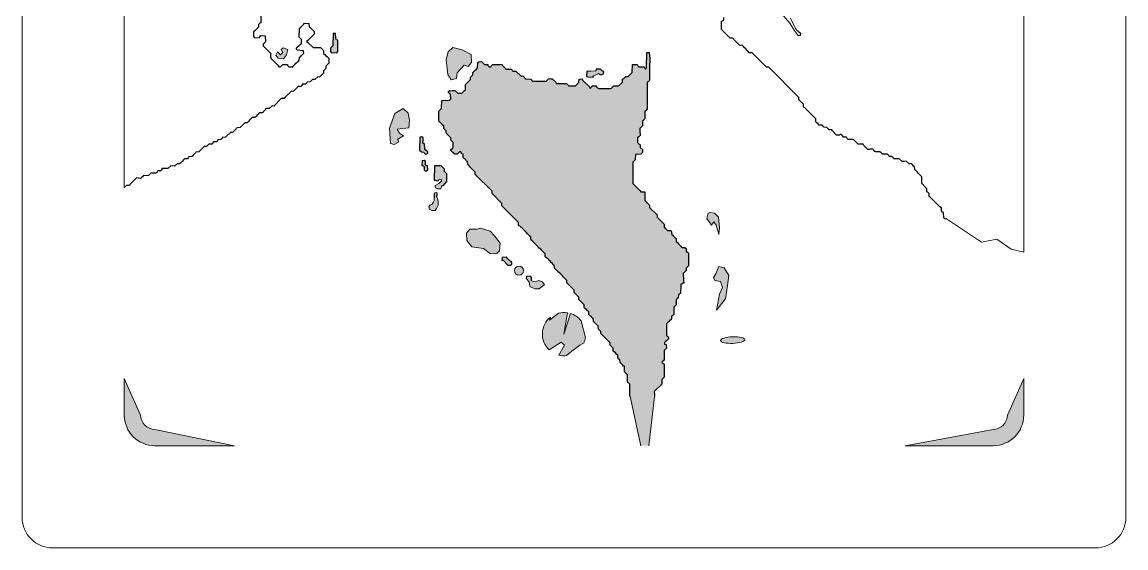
# Model space of a CAD drawing. Header units: inches. Extents: x 89 to 695, y 92 to 413.
# Drawn here: x 424.9 to 694.9, y 98.2 to 226.8 of the extents above; entities that cross this region are included whole.
import ezdxf

# ---------------------------------------------------------------- set-up
doc = ezdxf.new("R2010")
doc.units = ezdxf.units.IN
doc.header["$MEASUREMENT"] = 0
doc.layers.get('0').update_dxf_attribs({"linetype": 'CONTINUOUS'})

msp = doc.modelspace()

# ---------------------------------------------------------------- hatches: boundary and pattern name
at = {"lineweight": 0}
h = msp.add_hatch(color=256, dxfattribs=at)
h.set_gradient(color1=(255, 255, 255), one_color=1, tint=1, name='CYLINDER')
h.paths.add_polyline_path([(502.09, 222.32), (501.8, 222.46), (501.66, 222.74), (501.52, 224.02), (500.95, 224.02), (500.88, 220.97), (500.32, 220.4), (500.32, 219.55), (500.52, 219.32), (501.87, 219.27), (502.16, 219.55)])
h.paths.add_polyline_path([(488.86, 217.75), (489.53, 218.75), (489.86, 220.11), (488.77, 220.52), (488.27, 220.09), (488.69, 219.37), (488.12, 218.76), (487.36, 219.54), (486.93, 218.68), (487.5, 217.92)])
h.paths.add_polyline_path([(514.77, 200.81), (515.03, 197.09), (515.87, 196.83), (516.93, 197.37), (516.78, 198.14), (518.2, 198.99), (517.19, 199.63), (516.67, 200.58), (519.52, 200.95), (519.67, 202.82), (519.29, 204.46), (518.11, 205.61), (516.04, 204.43)])
h.paths.add_polyline_path([(522.13, 195.47), (522.56, 195.05), (523.19, 194.98), (523.26, 194.76), (523.47, 194.53), (523.83, 194.48), (524.11, 194.76), (524.11, 195.05), (523.76, 195.33), (523.41, 195.61), (523.34, 196.96), (523.05, 197.1), (522.95, 197.35), (522.98, 197.74), (522.98, 198.45), (522.7, 198.73), (522.2, 198.66)])
edge = h.paths.add_edge_path()
edge.add_spline(control_points=[(525.67, 188.11), (526, 188.06), (526.33, 188.01), (526.66, 187.96)], knot_values=[0, 0, 0, 0, 1, 1, 1, 1], degree=3, periodic=0)
edge.add_line((526.66, 187.96), (526.9, 188.27))
edge.add_line((526.9, 188.27), (527.41, 188.34))
edge.add_line((527.41, 188.34), (527.48, 187.83))
edge.add_line((527.48, 187.83), (526.85, 187.3))
edge.add_line((526.85, 187.3), (525.89, 186.82))
edge.add_line((525.89, 186.82), (526.01, 186.26))
edge.add_line((526.01, 186.26), (526.57, 185.98))
edge.add_line((526.57, 185.98), (527.34, 186.02))
edge.add_line((527.34, 186.02), (527.59, 186.83))
edge.add_line((527.59, 186.83), (527.94, 186.83))
edge.add_line((527.94, 186.83), (528.36, 187.33))
edge.add_line((528.36, 187.33), (528.79, 187.82))
edge.add_line((528.79, 187.82), (528.79, 189.66))
edge.add_line((528.79, 189.66), (528.22, 190.23))
edge.add_line((528.22, 190.23), (528.22, 190.8))
edge.add_line((528.22, 190.8), (527.37, 191.65))
edge.add_line((527.37, 191.65), (525.74, 191.58))
edge.add_line((525.74, 191.58), (525.67, 188.11))
h.paths.add_polyline_path([(523.47, 190.42), (523.83, 190.37), (524.11, 190.66), (524.04, 191.58), (523.83, 191.65), (523.55, 191.93), (523.55, 192.64), (523.26, 192.92), (522.77, 192.85), (522.69, 191.66), (522.98, 191.65), (523.26, 191.36), (523.26, 190.66)])
h.paths.add_polyline_path([(526.66, 181.99), (526.64, 182.92), (526.48, 183.59), (526.31, 183.93), (526.4, 184.69), (526.4, 184.93), (526.29, 185.06), (526.06, 185.05), (525.87, 185.05), (525.72, 184.89), (525.68, 184.71), (525.71, 183.89), (525.69, 183.15), (525.46, 182.66), (525.09, 182.18), (524.6, 181.97), (524.39, 181.62), (524.58, 181.04), (525.14, 180.72), (525.9, 180.69), (526.29, 181.18)])
at = {"linetype": 'Continuous', "lineweight": 0}
h = msp.add_hatch(color=0, dxfattribs=at)
h.set_gradient(color1=(255, 255, 255), one_color=1, tint=1)
edge = h.paths.add_edge_path()
edge.add_line((580.21, 179.04), (580.21, 179.61))
edge.add_line((580.21, 179.61), (578.37, 181.45))
edge.add_line((578.37, 181.45), (578.37, 182.01))
edge.add_line((578.37, 182.01), (577.24, 183.15))
edge.add_line((577.24, 183.15), (577.24, 185.27))
edge.add_line((577.24, 185.27), (576.24, 185.27))
edge.add_line((576.24, 185.27), (576, 185.56))
edge.add_line((576, 185.56), (575.77, 185.84))
edge.add_line((575.77, 185.84), (575.43, 186.13))
edge.add_line((575.43, 186.13), (575.18, 186.42))
edge.add_line((575.18, 186.42), (574.83, 186.72))
edge.add_line((574.83, 186.72), (574.54, 187.04))
edge.add_line((574.54, 187.04), (574.26, 187.26))
edge.add_line((574.26, 187.26), (574.26, 192.5))
edge.add_line((574.26, 192.5), (574.83, 193.06))
edge.add_line((574.83, 193.06), (574.9, 194.41))
edge.add_line((574.9, 194.41), (576.24, 194.48))
edge.add_line((576.24, 194.48), (576.67, 194.91))
edge.add_line((576.67, 194.91), (576.67, 195.61))
edge.add_spline(control_points=[(576.67, 195.61), (576.48, 195.76), (576.29, 195.9), (576.1, 196.04)], knot_values=[0, 0, 0, 0, 1, 1, 1, 1], degree=3, periodic=0)
edge.add_line((576.1, 196.04), (576.1, 196.75))
edge.add_line((576.1, 196.75), (575.75, 197.03))
edge.add_line((575.75, 197.03), (575.39, 197.31))
edge.add_line((575.39, 197.31), (575.39, 198.45))
edge.add_line((575.39, 198.45), (575.75, 198.73))
edge.add_line((575.75, 198.73), (576.1, 199.01))
edge.add_spline(control_points=[(576.1, 199.01), (576.05, 199.58), (576.01, 200.15), (575.96, 200.71)], knot_values=[0, 0, 0, 0, 1, 1, 1, 1], degree=3, periodic=0)
edge.add_line((575.96, 200.71), (576.67, 201.42))
edge.add_line((576.67, 201.42), (576.67, 202.55))
edge.add_line((576.67, 202.55), (577.24, 203.12))
edge.add_line((577.24, 203.12), (577.24, 204.96))
edge.add_spline(control_points=[(577.24, 204.96), (577.42, 205.1), (577.61, 205.25), (577.8, 205.39)], knot_values=[0, 0, 0, 0, 1, 1, 1, 1], degree=3, periodic=0)
edge.add_line((577.8, 205.39), (577.8, 212.05))
edge.add_spline(control_points=[(577.8, 212.05), (577.99, 212.19), (578.18, 212.33), (578.37, 212.47)], knot_values=[0, 0, 0, 0, 1, 1, 1, 1], degree=3, periodic=0)
edge.add_line((578.37, 212.47), (578.37, 215.87))
edge.add_line((578.37, 215.87), (578.4, 217.68))
edge.add_line((578.4, 217.68), (578.3, 219.34))
edge.add_line((578.3, 219.34), (577.73, 219.34))
edge.add_line((577.73, 219.34), (577.66, 215.59))
edge.add_line((577.66, 215.59), (577.38, 215.3))
edge.add_spline(control_points=[(577.38, 215.3), (577.24, 215.49), (577.09, 215.68), (576.95, 215.87)], knot_values=[0, 0, 0, 0, 1, 1, 1, 1], degree=3, periodic=0)
edge.add_line((576.95, 215.87), (575.68, 215.87))
edge.add_spline(control_points=[(575.68, 215.87), (575.54, 216.06), (575.39, 216.25), (575.25, 216.44)], knot_values=[0, 0, 0, 0, 1, 1, 1, 1], degree=3, periodic=0)
edge.add_line((575.25, 216.44), (574.19, 216.37))
edge.add_line((574.19, 216.37), (574.12, 214.45))
edge.add_line((574.12, 214.45), (573.13, 213.46))
edge.add_line((573.13, 213.46), (572.56, 213.46))
edge.add_line((572.56, 213.46), (571.99, 212.9))
edge.add_line((571.99, 212.9), (571.78, 212.82))
edge.add_line((571.78, 212.82), (571.71, 212.05))
edge.add_line((571.71, 212.05), (570.86, 211.2))
edge.add_line((570.86, 211.2), (569.59, 211.2))
edge.add_spline(control_points=[(569.59, 211.2), (569.42, 211.01), (569.26, 210.82), (569.09, 210.63)], knot_values=[0, 0, 0, 0, 1, 1, 1, 1], degree=3, periodic=0)
edge.add_line((569.09, 210.63), (568.81, 210.56))
edge.add_line((568.81, 210.56), (565.97, 210.56))
edge.add_line((565.97, 210.56), (565.52, 210.76))
edge.add_line((565.52, 210.76), (565.19, 211.2))
edge.add_line((565.19, 211.2), (564.34, 211.2))
edge.add_spline(control_points=[(564.34, 211.2), (564.18, 210.98), (564.01, 210.77), (563.85, 210.56)], knot_values=[0, 0, 0, 0, 1, 1, 1, 1], degree=3, periodic=0)
edge.add_line((563.85, 210.56), (563.64, 210.91))
edge.add_line((563.64, 210.91), (561.94, 212.61))
edge.add_line((561.94, 212.61), (561.92, 212.91))
edge.add_line((561.92, 212.91), (561.16, 212.82))
edge.add_line((561.16, 212.82), (561.09, 212.05))
edge.add_line((561.09, 212.05), (560.24, 211.2))
edge.add_line((560.24, 211.2), (558.54, 211.2))
edge.add_spline(control_points=[(558.54, 211.2), (558.4, 211.38), (558.25, 211.57), (558.11, 211.76)], knot_values=[0, 0, 0, 0, 1, 1, 1, 1], degree=3, periodic=0)
edge.add_line((558.11, 211.76), (555.56, 211.76))
edge.add_line((555.56, 211.76), (555.42, 212.05))
edge.add_line((555.42, 212.05), (554.57, 212.9))
edge.add_line((554.57, 212.9), (554.25, 212.93))
edge.add_line((554.25, 212.93), (553.93, 212.97))
edge.add_line((553.93, 212.97), (553.58, 212.9))
edge.add_spline(control_points=[(553.58, 212.9), (553.44, 212.71), (553.3, 212.52), (553.15, 212.33)], knot_values=[0, 0, 0, 0, 1, 1, 1, 1], degree=3, periodic=0)
edge.add_line((553.15, 212.33), (549.75, 212.33))
edge.add_line((549.75, 212.33), (549.47, 212.61))
edge.add_line((549.47, 212.61), (549.4, 212.82))
edge.add_line((549.4, 212.82), (548.05, 212.9))
edge.add_line((548.05, 212.9), (547.35, 213.6))
edge.add_line((547.35, 213.6), (546.99, 213.53))
edge.add_line((546.99, 213.53), (545.65, 214.74))
edge.add_line((545.65, 214.74), (544.94, 214.74))
edge.add_spline(control_points=[(544.94, 214.74), (544.8, 214.93), (544.65, 215.11), (544.51, 215.3)], knot_values=[0, 0, 0, 0, 1, 1, 1, 1], degree=3, periodic=0)
edge.add_line((544.51, 215.3), (543.24, 215.3))
edge.add_spline(control_points=[(543.24, 215.3), (543.05, 215.52), (542.86, 215.73), (542.67, 215.94)], knot_values=[0, 0, 0, 0, 1, 1, 1, 1], degree=3, periodic=0)
edge.add_line((542.67, 215.94), (542.39, 216.15))
edge.add_line((542.39, 216.15), (542.32, 216.37))
edge.add_line((542.32, 216.37), (539.98, 216.44))
edge.add_spline(control_points=[(539.98, 216.44), (539.84, 216.25), (539.7, 216.06), (539.56, 215.87)], knot_values=[0, 0, 0, 0, 1, 1, 1, 1], degree=3, periodic=0)
edge.add_line((539.56, 215.87), (539.13, 215.87))
edge.add_line((539.13, 215.87), (538.85, 216.15))
edge.add_line((538.85, 216.15), (538.78, 216.37))
edge.add_line((538.78, 216.37), (538, 216.44))
edge.add_line((538, 216.44), (537.29, 217.14))
edge.add_line((537.29, 217.14), (536.65, 217.07))
edge.add_line((536.65, 217.07), (536.37, 216.93))
edge.add_line((536.37, 216.93), (536.3, 215.59))
edge.add_line((536.3, 215.59), (536.01, 215.3))
edge.add_line((536.01, 215.3), (535.73, 215.02))
edge.add_line((535.73, 215.02), (535.16, 214.45))
edge.add_line((535.16, 214.45), (535.16, 213.89))
edge.add_line((535.16, 213.89), (534.6, 213.32))
edge.add_line((534.6, 213.32), (534.6, 212.75))
edge.add_line((534.6, 212.75), (533.32, 211.48))
edge.add_line((533.32, 211.48), (533.32, 210.2))
edge.add_spline(control_points=[(533.32, 210.2), (533.13, 210.04), (532.94, 209.87), (532.76, 209.71)], knot_values=[0, 0, 0, 0, 1, 1, 1, 1], degree=3, periodic=0)
edge.add_line((532.76, 209.71), (532.47, 209.35))
edge.add_line((532.47, 209.35), (531.48, 209.35))
edge.add_line((531.48, 209.35), (530.77, 210.06))
edge.add_line((530.77, 210.06), (530.35, 210.06))
edge.add_line((530.35, 210.06), (530.14, 209.99))
edge.add_line((530.14, 209.99), (529.5, 210.06))
edge.add_line((529.5, 210.06), (529.21, 209.78))
edge.add_line((529.21, 209.78), (529.21, 209.5))
edge.add_line((529.21, 209.5), (529.5, 209.21))
edge.add_line((529.5, 209.21), (529.71, 209.14))
edge.add_line((529.71, 209.14), (529.78, 207.94))
edge.add_line((529.78, 207.94), (529.5, 207.65))
edge.add_line((529.5, 207.65), (527.59, 207.58))
edge.add_line((527.59, 207.58), (527.51, 205.67))
edge.add_line((527.51, 205.67), (526.81, 204.96))
edge.add_line((526.81, 204.96), (526.81, 202.55))
edge.add_line((526.81, 202.55), (527.8, 201.56))
edge.add_line((527.8, 201.56), (528.01, 201.49))
edge.add_line((528.01, 201.49), (528.08, 200.71))
edge.add_line((528.08, 200.71), (528.65, 200.15))
edge.add_line((528.65, 200.15), (528.65, 199.58))
edge.add_line((528.65, 199.58), (529.78, 198.45))
edge.add_line((529.78, 198.45), (529.78, 197.88))
edge.add_line((529.78, 197.88), (530.35, 197.31))
edge.add_line((530.35, 197.31), (530.35, 196.04))
edge.add_line((530.35, 196.04), (530.06, 195.83))
edge.add_line((530.06, 195.83), (529.78, 195.61))
edge.add_line((529.78, 195.61), (529.78, 195.33))
edge.add_line((529.78, 195.33), (530.28, 194.91))
edge.add_line((530.28, 194.91), (530.77, 194.48))
edge.add_line((530.77, 194.48), (531.34, 194.48))
edge.add_line((531.34, 194.48), (531.98, 195.12))
edge.add_line((531.98, 195.12), (532.33, 194.76))
edge.add_line((532.33, 194.76), (532.4, 194.55))
edge.add_line((532.4, 194.55), (532.76, 194.48))
edge.add_line((532.76, 194.48), (532.76, 193.63))
edge.add_line((532.76, 193.63), (533.07, 193.35))
edge.add_line((533.07, 193.35), (533.39, 193.06))
edge.add_line((533.39, 193.06), (533.61, 192.78))
edge.add_line((533.61, 192.78), (533.82, 192.71))
edge.add_line((533.82, 192.71), (533.89, 191.93))
edge.add_spline(control_points=[(533.89, 191.93), (534.31, 191.51), (534.74, 191.08), (535.16, 190.66)], knot_values=[0, 0, 0, 0, 1, 1, 1, 1], degree=3, periodic=0)
edge.add_line((535.16, 190.66), (535.73, 190.09))
edge.add_line((535.73, 190.09), (535.73, 189.52))
edge.add_line((535.73, 189.52), (539.84, 185.41))
edge.add_line((539.84, 185.41), (539.84, 184.85))
edge.add_line((539.84, 184.85), (542.25, 182.44))
edge.add_line((542.25, 182.44), (542.25, 181.87))
edge.add_line((542.25, 181.87), (546.35, 177.76))
edge.add_line((546.35, 177.76), (546.35, 177.06))
edge.add_spline(control_points=[(546.35, 177.06), (546.54, 176.91), (546.73, 176.77), (546.92, 176.63)], knot_values=[0, 0, 0, 0, 1, 1, 1, 1], degree=3, periodic=0)
edge.add_line((546.92, 176.63), (547.2, 176.35))
edge.add_line((547.2, 176.35), (548.2, 175.36))
edge.add_line((548.2, 175.36), (548.48, 174.98))
edge.add_line((548.48, 174.98), (548.76, 174.75))
edge.add_line((548.76, 174.75), (549.05, 174.44))
edge.add_line((549.05, 174.44), (549.33, 174.22))
edge.add_line((549.33, 174.22), (549.33, 173.52))
edge.add_line((549.33, 173.52), (549.66, 173.23))
edge.add_line((549.66, 173.23), (549.99, 172.95))
edge.add_line((549.99, 172.95), (550.23, 172.66))
edge.add_line((550.23, 172.66), (550.56, 172.38))
edge.add_line((550.56, 172.38), (550.8, 172.09))
edge.add_line((550.8, 172.09), (551.14, 171.8))
edge.add_line((551.14, 171.8), (551.38, 171.51))
edge.add_line((551.38, 171.51), (551.74, 171.2))
edge.add_line((551.74, 171.2), (552.02, 170.88))
edge.add_line((552.02, 170.88), (552.3, 170.65))
edge.add_line((552.3, 170.65), (552.59, 170.33))
edge.add_line((552.59, 170.33), (552.87, 170.12))
edge.add_line((552.87, 170.12), (552.87, 169.41))
edge.add_spline(control_points=[(552.87, 169.41), (553.09, 169.22), (553.31, 169.03), (553.53, 168.84)], knot_values=[0, 0, 0, 0, 1, 1, 1, 1], degree=3, periodic=0)
edge.add_line((553.53, 168.84), (553.76, 168.56))
edge.add_line((553.76, 168.56), (554.09, 168.27))
edge.add_line((554.09, 168.27), (554.32, 167.99))
edge.add_line((554.32, 167.99), (554.64, 167.71))
edge.add_line((554.64, 167.71), (554.85, 167.42))
edge.add_line((554.85, 167.42), (555.07, 167.35))
edge.add_line((555.07, 167.35), (555.14, 166.57))
edge.add_line((555.14, 166.57), (556.13, 165.58))
edge.add_line((556.13, 165.58), (556.5, 165.3))
edge.add_line((556.5, 165.3), (556.73, 165.02))
edge.add_line((556.73, 165.02), (557.05, 164.73))
edge.add_line((557.05, 164.73), (557.26, 164.45))
edge.add_line((557.26, 164.45), (557.55, 164.17))
edge.add_line((557.55, 164.17), (558.11, 163.6))
edge.add_line((558.11, 163.6), (558.11, 163.03))
edge.add_line((558.11, 163.03), (559.95, 161.19))
edge.add_line((559.95, 161.19), (559.95, 160.62))
edge.add_line((559.95, 160.62), (561.09, 159.49))
edge.add_line((561.09, 159.49), (561.09, 158.92))
edge.add_line((561.09, 158.92), (562.36, 157.65))
edge.add_line((562.36, 157.65), (562.36, 156.94))
edge.add_line((562.36, 156.94), (562.64, 156.71))
edge.add_line((562.64, 156.71), (562.93, 156.48))
edge.add_line((562.93, 156.48), (563.21, 156.16))
edge.add_line((563.21, 156.16), (563.49, 155.95))
edge.add_line((563.49, 155.95), (563.49, 155.24))
edge.add_spline(control_points=[(563.49, 155.24), (563.71, 155.05), (563.92, 154.86), (564.13, 154.68)], knot_values=[0, 0, 0, 0, 1, 1, 1, 1], degree=3, periodic=0)
edge.add_line((564.13, 154.68), (564.34, 154.39))
edge.add_line((564.34, 154.39), (564.56, 154.32))
edge.add_line((564.56, 154.32), (564.63, 153.54))
edge.add_spline(control_points=[(564.63, 153.54), (564.86, 153.33), (565.1, 153.12), (565.34, 152.9)], knot_values=[0, 0, 0, 0, 1, 1, 1, 1], degree=3, periodic=0)
edge.add_line((565.34, 152.9), (565.62, 152.55))
edge.add_line((565.62, 152.55), (565.83, 152.48))
edge.add_line((565.83, 152.48), (565.9, 151.7))
edge.add_line((565.9, 151.7), (566.47, 151.13))
edge.add_line((566.47, 151.13), (566.47, 150.57))
edge.add_line((566.47, 150.57), (568.74, 148.3))
edge.add_line((568.74, 148.3), (568.74, 147.73))
edge.add_line((568.74, 147.73), (569.44, 147.03))
edge.add_line((569.44, 147.03), (569.44, 146.32))
edge.add_line((569.44, 146.32), (569.73, 146.09))
edge.add_line((569.73, 146.09), (570.01, 145.86))
edge.add_line((570.01, 145.86), (570.29, 145.54))
edge.add_line((570.29, 145.54), (570.58, 145.33))
edge.add_line((570.58, 145.33), (570.58, 144.62))
edge.add_line((570.58, 144.62), (570.86, 144.33))
edge.add_line((570.86, 144.33), (571.07, 144.26))
edge.add_line((571.07, 144.26), (571.14, 143.48))
edge.add_spline(control_points=[(571.14, 143.48), (571.36, 143.3), (571.57, 143.11), (571.78, 142.92)], knot_values=[0, 0, 0, 0, 1, 1, 1, 1], degree=3, periodic=0)
edge.add_line((571.78, 142.92), (571.99, 142.63))
edge.add_line((571.99, 142.63), (572.28, 142.63))
edge.add_line((572.28, 142.63), (572.28, 141.22))
edge.add_line((572.28, 141.22), (572.99, 140.51))
edge.add_line((572.99, 140.51), (572.99, 138.67))
edge.add_spline(control_points=[(572.99, 138.67), (573.17, 138.53), (573.36, 138.38), (573.55, 138.24)], knot_values=[0, 0, 0, 0, 1, 1, 1, 1], degree=3, periodic=0)
edge.add_line((573.55, 138.24), (573.55, 135.27))
edge.add_line((573.55, 135.27), (573.64, 135.18))
edge.add_line((573.64, 135.18), (576.21, 123.15))
edge.add_line((576.21, 123.15), (578.17, 123.15))
edge.add_line((578.17, 123.15), (579.61, 135.16))
edge.add_line((579.61, 135.16), (579.57, 135.62))
edge.add_line((579.57, 135.62), (579.5, 136.4))
edge.add_line((579.5, 136.4), (581.34, 138.24))
edge.add_line((581.34, 138.24), (581.34, 139.38))
edge.add_line((581.34, 139.38), (581.91, 139.94))
edge.add_line((581.91, 139.94), (581.91, 143.06))
edge.add_line((581.91, 143.06), (581.41, 143.56))
edge.add_line((581.41, 143.56), (581.91, 144.05))
edge.add_line((581.91, 144.05), (581.91, 146.46))
edge.add_line((581.91, 146.46), (582.48, 147.03))
edge.add_line((582.48, 147.03), (582.41, 147.95))
edge.add_line((582.41, 147.95), (582.05, 148.02))
edge.add_line((582.05, 148.02), (582.05, 148.44))
edge.add_line((582.05, 148.44), (582.3, 148.64))
edge.add_line((582.3, 148.64), (582.55, 148.83))
edge.add_line((582.55, 148.83), (582.76, 149.08))
edge.add_line((582.76, 149.08), (583.04, 149.29))
edge.add_line((583.04, 149.29), (583.04, 149.72))
edge.add_line((583.04, 149.72), (582.76, 149.93))
edge.add_line((582.76, 149.93), (582.48, 150.14))
edge.add_line((582.48, 150.14), (582.48, 152.98))
edge.add_spline(control_points=[(582.48, 152.98), (582.69, 153.16), (582.9, 153.35), (583.11, 153.54)], knot_values=[0, 0, 0, 0, 1, 1, 1, 1], degree=3, periodic=0)
edge.add_line((583.11, 153.54), (583.33, 153.83))
edge.add_line((583.33, 153.83), (583.54, 153.9))
edge.add_line((583.54, 153.9), (583.75, 154.25))
edge.add_line((583.75, 154.25), (583.75, 154.82))
edge.add_spline(control_points=[(583.75, 154.82), (583.94, 154.96), (584.13, 155.1), (584.32, 155.24)], knot_values=[0, 0, 0, 0, 1, 1, 1, 1], degree=3, periodic=0)
edge.add_line((584.32, 155.24), (584.32, 157.08))
edge.add_line((584.32, 157.08), (584.88, 157.65))
edge.add_line((584.88, 157.65), (584.88, 158.92))
edge.add_line((584.88, 158.92), (585.17, 159.21))
edge.add_line((585.17, 159.21), (585.38, 159.28))
edge.add_line((585.38, 159.28), (585.45, 160.06))
edge.add_line((585.45, 160.06), (585.73, 160.34))
edge.add_line((585.73, 160.34), (585.95, 160.41))
edge.add_line((585.95, 160.41), (586.02, 162.47))
edge.add_line((586.02, 162.47), (586.37, 162.75))
edge.add_line((586.37, 162.75), (586.73, 163.03))
edge.add_spline(control_points=[(586.73, 163.03), (586.68, 163.79), (586.63, 164.54), (586.58, 165.3)], knot_values=[0, 0, 0, 0, 1, 1, 1, 1], degree=3, periodic=0)
edge.add_line((586.58, 165.3), (587.29, 166.01))
edge.add_line((587.29, 166.01), (587.29, 166.57))
edge.add_line((587.29, 166.57), (587.86, 167.14))
edge.add_line((587.86, 167.14), (587.86, 170.26))
edge.add_line((587.86, 170.26), (587.58, 170.54))
edge.add_line((587.58, 170.54), (587.36, 170.61))
edge.add_line((587.36, 170.61), (587.29, 171.39))
edge.add_line((587.29, 171.39), (587.01, 171.67))
edge.add_line((587.01, 171.67), (586.3, 171.67))
edge.add_line((586.3, 171.67), (586.02, 172))
edge.add_line((586.02, 172), (585.73, 172.33))
edge.add_line((585.73, 172.33), (585.45, 172.56))
edge.add_line((585.45, 172.56), (585.17, 172.88))
edge.add_line((585.17, 172.88), (584.88, 173.09))
edge.add_line((584.88, 173.09), (584.88, 173.8))
edge.add_spline(control_points=[(584.88, 173.8), (584.67, 173.99), (584.46, 174.18), (584.25, 174.37)], knot_values=[0, 0, 0, 0, 1, 1, 1, 1], degree=3, periodic=0)
edge.add_line((584.25, 174.37), (584.03, 174.65))
edge.add_line((584.03, 174.65), (583.82, 174.72))
edge.add_line((583.82, 174.72), (583.75, 175.5))
edge.add_line((583.75, 175.5), (583.47, 175.78))
edge.add_line((583.47, 175.78), (582.76, 175.78))
edge.add_spline(control_points=[(582.76, 175.78), (582.59, 175.97), (582.43, 176.16), (582.26, 176.35)], knot_values=[0, 0, 0, 0, 1, 1, 1, 1], degree=3, periodic=0)
edge.add_line((582.26, 176.35), (581.91, 176.63))
edge.add_line((581.91, 176.63), (581.91, 177.34))
edge.add_line((581.91, 177.34), (580.21, 179.04))
at = {"lineweight": 0}
h = msp.add_hatch(color=256, dxfattribs=at)
h.set_gradient(color1=(255, 255, 255), one_color=1, tint=1, name='HEMISPHERICAL')
h.paths.add_polyline_path([(537.74, 171.43), (539.45, 170.12), (541.02, 170.15), (541.7, 170.81), (541.86, 172.71), (540.42, 174.46), (539.42, 175.65), (537.05, 176.4), (536.08, 176.12), (534.42, 176.12), (533.61, 175.15), (533.71, 173.31), (534.89, 171.81)])
h.paths.add_polyline_path([(533.04, 216.21), (533.98, 215.95), (534.8, 216.92), (534.72, 218.88), (532.55, 219.99), (530.25, 220.56), (529.14, 219.51), (528.59, 217.63), (529.05, 213.96), (529.88, 212.65), (531.16, 212.99), (531.3, 214.39)])
h.paths.add_polyline_path([(563.92, 214.74), (563, 214.67), (562.92, 213.47), (563.28, 213.39), (564.49, 213.32), (564.77, 213.6), (565.87, 214.19), (566.26, 213.87), (566.68, 213.96), (567.11, 214.1), (567.19, 214.71), (566.89, 214.74), (566.33, 215.3), (565.27, 215.23), (565.19, 214.88)])
h = msp.add_hatch(color=256, dxfattribs=at)
h.set_gradient(color1=(255, 255, 255), one_color=1, tint=1, name='HEMISPHERICAL')
h.paths.add_polyline_path([(561.34, 147.73), (562.25, 148.23, 0.070074), (562.68, 149.64), (561.61, 153.73, 0.152417), (559, 155.52), (557.44, 150.45), (558.27, 155.69, 0.103779), (556.1, 155.58), (553.86, 153.84), (554.17, 154.63, 0.457365), (553.78, 146.61), (556.77, 148.51), (557.55, 147.73), (556.19, 145.29, 0.089247), (558.07, 145.18), (559.32, 146.28)])
h.paths.add_polyline_path([(552.65, 162.62), (552.04, 163.34), (551.21, 163.6), (550.38, 163.26), (549.47, 163.46), (549.47, 164.31), (549.19, 164.59), (548.27, 164.52), (548.2, 164.02), (548.95, 163.27), (549.12, 162.1), (550.27, 161.49), (551.4, 161.52)])
h.paths.add_polyline_path([(547.52, 165.98, 1), (545.33, 165.98, 1)])
h.paths.add_polyline_path([(543.72, 167.33), (544.37, 167.28), (544.65, 167.57), (544.65, 167.99), (544.09, 168.49), (543.73, 168.88), (543.38, 169.27), (542.32, 169.19), (542.23, 168.58), (542.53, 168.56)])
h.paths.add_polyline_path([(593.54, 177.08), (594.1, 177.95), (594.7, 177.08), (595.3, 174.79), (595.5, 176.45), (595.23, 179.04), (594.24, 180.07), (593.17, 180.21), (592.74, 180.01), (592.41, 178.71)])
h.paths.add_polyline_path([(595.7, 163.36), (596.17, 161.84), (595.5, 160.22), (594.74, 156.32), (596.91, 159.05), (597.41, 162.32), (597.79, 164.79), (596.65, 166.69), (595.35, 166.96), (594.93, 166.03), (594.55, 165.17), (593.98, 164.31), (594.36, 163.55)])
edge = h.paths.add_edge_path()
edge.add_ellipse((598.71, 148.99), major_axis=(-2.98, -0.12), ratio=0.27074, start_angle=0, end_angle=360)
at = {"linetype": 'Continuous', "lineweight": 0}
h = msp.add_hatch(color=0, dxfattribs=at)
h.set_gradient(color1=(255, 255, 255), one_color=1, tint=1)
h.paths.add_polyline_path([(457.39, 127.15, -0.414214), (453.89, 130.65), (449.89, 139.58), (449.89, 130.65, 0.414214), (457.39, 123.15), (476.88, 123.15)])
h.paths.add_polyline_path([(669.89, 130.65), (669.89, 139.58), (665.89, 130.65, -0.414214), (662.39, 127.15), (640.89, 123.15), (662.39, 123.15, 0.414214)])

# ---------------------------------------------------------------- linework, layer by layer
at = {"color": 0, "linetype": 'Continuous', "lineweight": 0}
for p, q in [((694.89, 105.65), (694.89, 405.69)), ((424.89, 388.19), (424.89, 105.65)), ((449.89, 186.26), (449.89, 380.69)), ((669.89, 380.69), (669.89, 170.5)), ((610.6, 228.97), (612.64, 226.5)), ((612.86, 227.7), (614.07, 225.22)), ((612.64, 226.5), (613.73, 224.8)), ((613.73, 224.8), (614.7, 223.51)), ((526.85, 187.3), (525.89, 186.82)), ((525.89, 186.82), (526.01, 186.26)), ((526.66, 187.96), (526.9, 188.27)), ((527.48, 187.83), (526.85, 187.3)), ((526.9, 188.27), (527.41, 188.34)), ((527.34, 186.02), (527.59, 186.83)), ((527.41, 188.34), (527.48, 187.83)), ((525.68, 184.71), (525.72, 184.89)), ((525.71, 183.89), (525.69, 183.15)), ((525.72, 184.89), (525.87, 185.05)), ((525.87, 185.05), (526.06, 185.05)), ((526.01, 186.26), (526.57, 185.98)), ((526.06, 185.05), (526.29, 185.06)), ((526.29, 185.06), (526.4, 184.93)), ((526.48, 183.59), (526.31, 183.93)), ((526.4, 184.93), (526.4, 184.69)), ((526.57, 185.98), (527.34, 186.02)), ((524.6, 181.97), (524.39, 181.62)), ((524.39, 181.62), (524.58, 181.04)), ((524.58, 181.04), (525.14, 180.72)), ((525.09, 182.18), (524.6, 181.97)), ((525.46, 182.66), (525.09, 182.18)), ((525.69, 183.15), (525.46, 182.66)), ((525.9, 180.69), (526.29, 181.18)), ((526.29, 181.18), (526.66, 181.99)), ((526.64, 182.92), (526.48, 183.59)), ((526.66, 181.99), (526.64, 182.92)), ((525.14, 180.72), (525.9, 180.69)), ((592.74, 180.01), (592.41, 178.71)), ((592.41, 178.71), (593.54, 177.08)), ((593.17, 180.21), (592.74, 180.01)), ((594.24, 180.07), (593.17, 180.21)), ((595.23, 179.04), (594.24, 180.07)), ((595.5, 176.45), (595.23, 179.04)), ((650.97, 178.61), (650.97, 178.61)), ((650.97, 178.61), (656.12, 175.2)), ((593.54, 177.08), (594.1, 177.95)), ((594.1, 177.95), (594.7, 177.08)), ((594.7, 177.08), (595.3, 174.79)), ((595.3, 174.79), (595.5, 176.45)), ((656.12, 175.2), (659.56, 172.92)), ((659.56, 172.92), (663.35, 173.67)), ((663.35, 173.67), (666.85, 171.26)), ((666.85, 171.26), (669.89, 170.5)), ((593.98, 164.31), (594.55, 165.17)), ((594.55, 165.17), (594.93, 166.03)), ((594.93, 166.03), (595.35, 166.96)), ((595.35, 166.96), (596.65, 166.69)), ((596.65, 166.69), (597.79, 164.79)), ((597.79, 164.79), (597.41, 162.32)), ((594.36, 163.55), (593.98, 164.31)), ((595.7, 163.36), (594.36, 163.55)), ((596.17, 161.84), (595.7, 163.36)), ((597.41, 162.32), (596.91, 159.05)), ((594.74, 156.32), (595.5, 160.22)), ((595.5, 160.22), (596.17, 161.84)), ((596.91, 159.05), (594.74, 156.32)), ((556.1, 155.58), (553.86, 153.84)), ((554.17, 154.63), (553.86, 153.84)), ((557.44, 150.45), (558.27, 155.69)), ((557.44, 150.45), (559, 155.52)), ((561.61, 153.73), (562.68, 149.64)), ((556.77, 148.51), (553.78, 146.61)), ((556.77, 148.51), (557.55, 147.73)), ((557.55, 147.73), (556.19, 145.29)), ((558.07, 145.18), (559.32, 146.28)), ((559.32, 146.28), (561.34, 147.73)), ((561.34, 147.73), (562.25, 148.23)), ((449.89, 139.58), (449.89, 130.65)), ((449.89, 139.58), (453.89, 130.65)), ((669.89, 139.58), (665.89, 130.65)), ((669.89, 130.65), (669.89, 139.58)), ((573.64, 135.18), (576.21, 123.15)), ((579.61, 135.16), (578.17, 123.15)), ((457.39, 127.15), (476.88, 123.15)), ((640.89, 123.15), (662.39, 127.15)), ((424.89, 105.65), (424.89, 123.15)), ((457.39, 123.15), (476.88, 123.15)), ((662.39, 123.15), (640.89, 123.15))]:
    msp.add_line(p, q, dxfattribs=at)
at = {"lineweight": 0}
for p, q in [((487.36, 219.54), (486.93, 218.68)), ((488.12, 218.76), (487.36, 219.54)), ((488.69, 219.37), (488.12, 218.76)), ((488.77, 220.52), (488.27, 220.09)), ((488.27, 220.09), (488.69, 219.37)), ((489.86, 220.11), (488.77, 220.52)), ((488.86, 217.75), (489.53, 218.75)), ((489.53, 218.75), (489.86, 220.11)), ((529.14, 219.51), (528.59, 217.63)), ((530.25, 220.56), (529.14, 219.51)), ((532.55, 219.99), (530.25, 220.56)), ((534.72, 218.88), (532.55, 219.99)), ((534.8, 216.92), (534.72, 218.88)), ((486.93, 218.68), (487.5, 217.92)), ((487.5, 217.92), (488.86, 217.75)), ((528.59, 217.63), (529.05, 213.96)), ((531.3, 214.39), (533.04, 216.21)), ((533.04, 216.21), (533.98, 215.95)), ((533.98, 215.95), (534.8, 216.92)), ((529.05, 213.96), (529.88, 212.65)), ((531.16, 212.99), (531.3, 214.39)), ((563.92, 214.74), (565.19, 214.88)), ((564.77, 213.6), (565.87, 214.19)), ((565.87, 214.19), (566.26, 213.87)), ((529.88, 212.65), (531.16, 212.99)), ((516.04, 204.43), (518.11, 205.61)), ((518.11, 205.61), (519.29, 204.46)), ((514.77, 200.81), (516.04, 204.43)), ((519.29, 204.46), (519.67, 202.82)), ((519.67, 202.82), (519.52, 200.95)), ((515.03, 197.09), (514.77, 200.81)), ((519.52, 200.95), (516.67, 200.58)), ((516.67, 200.58), (517.19, 199.63)), ((516.93, 197.37), (515.87, 196.83)), ((518.2, 198.99), (516.78, 198.14)), ((516.78, 198.14), (516.93, 197.37)), ((517.19, 199.63), (518.2, 198.99)), ((515.87, 196.83), (515.03, 197.09)), ((534.42, 176.12), (533.61, 175.15)), ((536.08, 176.12), (534.42, 176.12)), ((537.05, 176.4), (536.08, 176.12)), ((539.42, 175.65), (537.05, 176.4)), ((540.42, 174.46), (539.42, 175.65)), ((533.61, 175.15), (533.71, 173.31)), ((533.71, 173.31), (534.89, 171.81)), ((541.86, 172.71), (540.42, 174.46)), ((534.89, 171.81), (537.74, 171.43)), ((537.74, 171.43), (539.45, 170.12)), ((539.45, 170.12), (541.02, 170.15)), ((541.02, 170.15), (541.7, 170.81)), ((541.7, 170.81), (541.86, 172.71)), ((548.95, 163.27), (549.12, 162.1)), ((549.12, 162.1), (550.27, 161.49)), ((550.38, 163.26), (549.47, 163.46)), ((551.21, 163.6), (550.38, 163.26)), ((552.04, 163.34), (551.21, 163.6)), ((551.4, 161.52), (552.65, 162.62)), ((552.65, 162.62), (552.04, 163.34)), ((550.27, 161.49), (551.4, 161.52))]:
    msp.add_line(p, q, dxfattribs=at)
at = {"linetype": 'Continuous', "lineweight": 0}
msp.add_line((432.39, 98.15), (687.39, 98.15), dxfattribs=at)
at = {"color": 0, "linetype": 'Continuous', "ltscale": 2, "flags": 128}
for points in [[(483.32, 229.19), (483.25, 226.57), (483.03, 226.49), (482.75, 226.21), (482.75, 225.5), (482.4, 225.22), (482.15, 224.94), (481.81, 224.65), (481.48, 224.37), (481.48, 223.38), (481.69, 223.02), (482.89, 222.95), (483.11, 223.24), (483.32, 223.52), (484.38, 223.45), (484.45, 221.96), (483.88, 221.39), (483.88, 220.97), (485.73, 219.13), (485.66, 218.63), (485.69, 218.24), (485.8, 217.78), (486.01, 217.71), (486.22, 217.43), (486.54, 217.14), (486.84, 216.79), (487.13, 216.54), (487.42, 216.21), (487.71, 215.87), (488.13, 215.87), (488.7, 216.44), (489.83, 216.44), (489.83, 216.15), (490.12, 215.87), (491.11, 215.87), (491.32, 216.15), (491.64, 216.44), (491.87, 216.72)], [(598.77, 222.81), (598.06, 222.81), (597.85, 223.09), (597.49, 223.38), (595.93, 224.94), (596, 226.99), (596.22, 227.06), (596.5, 227.34), (596.5, 227.91)], [(493.23, 221.54), (493.23, 222.53), (492.67, 223.09), (492.74, 225.29), (492.95, 225.36), (493.16, 225.64), (493.48, 225.93), (493.71, 226.21), (493.94, 226.49), (495, 226.42), (495.08, 225.64), (495.36, 225.43), (495.64, 225.11), (496, 224.81), (496.35, 224.51), (496.35, 223.8), (494.79, 222.24), (494.44, 222.03), (494.79, 221.82), (496.07, 220.54)], [(614.7, 223.51), (615.27, 223.59), (615.36, 224.05), (614.99, 224.16), (614.92, 224.37), (614.63, 224.58)], [(626.53, 198.59), (625.82, 198.59), (625.61, 198.87), (625.36, 199.08), (625.04, 199.37), (624.83, 199.15), (624.12, 199.15), (623.13, 200.15), (622.99, 200.43), (622.28, 200.43), (621.71, 201), (620.94, 201.07), (620.87, 201.28), (620.58, 201.56), (619.87, 201.56), (619.59, 201.92), (619.31, 202.16), (619.02, 202.41), (619.02, 203.12), (616.33, 205.81), (616.05, 205.95), (616.05, 206.66), (614.92, 207.8), (614.92, 208.36), (607.55, 215.73), (606.98, 215.73), (603.44, 219.27), (602.73, 219.27), (602.45, 219.62), (602.17, 219.87), (601.88, 220.21), (601.6, 220.45), (601.32, 220.78), (601.03, 221.11), (600.68, 221.04), (600.4, 221.11), (600.15, 221.39), (599.81, 221.68), (599.57, 221.96), (599.24, 222.24)], [(493.8, 219.13), (493.73, 219.77), (492.17, 219.91)], [(497.91, 220.54), (498.62, 219.84), (498.62, 219.13), (498.97, 218.84), (499.22, 218.56), (499.56, 218.28), (499.89, 217.99), (499.89, 216.72), (499.18, 216.01), (499.18, 215.45), (498.62, 214.88), (498.62, 214.31)], [(577.38, 215.3), (577.66, 215.59), (577.73, 219.34), (578.3, 219.34), (578.4, 217.68), (578.37, 215.87), (578.37, 212.47)], [(492.67, 217.43), (492.74, 218.21), (492.95, 218.28), (493.16, 218.56)], [(533.32, 210.2), (533.32, 211.48), (534.6, 212.75), (534.6, 213.32), (535.16, 213.89), (535.16, 214.45), (535.73, 215.02), (536.01, 215.3), (536.3, 215.59), (536.37, 216.93), (536.65, 217.07), (537.29, 217.14), (538, 216.44), (538.78, 216.37), (538.85, 216.15), (539.13, 215.87), (539.56, 215.87)], [(539.98, 216.44), (542.32, 216.37), (542.39, 216.15), (542.67, 215.94)], [(569.59, 211.2), (570.86, 211.2), (571.71, 212.05), (571.78, 212.82), (571.99, 212.9), (572.56, 213.46), (573.13, 213.46), (574.12, 214.45), (574.19, 216.37), (575.25, 216.44)], [(497.63, 213.32), (497.27, 213.39), (496.49, 212.75), (495.93, 212.75), (495.36, 212.19), (494.58, 212.12), (494.51, 211.9), (494.23, 211.62), (493.38, 211.62), (493.38, 211.34), (493.09, 211.05), (492.38, 211.05), (492.17, 210.77), (491.85, 210.49), (491.62, 210.2)], [(543.24, 215.3), (544.51, 215.3)], [(544.94, 214.74), (545.65, 214.74), (546.99, 213.53), (547.35, 213.6), (548.05, 212.9), (549.4, 212.82), (549.47, 212.61), (549.75, 212.33), (553.15, 212.33)], [(563.92, 214.74), (563, 214.67), (562.92, 213.47), (563.28, 213.39), (564.49, 213.32), (564.77, 213.6)], [(566.26, 213.87), (566.68, 213.96), (567.11, 214.1), (567.19, 214.71), (566.89, 214.74), (566.33, 215.3), (565.27, 215.23), (565.19, 214.88)], [(575.68, 215.87), (576.95, 215.87)], [(553.58, 212.9), (553.93, 212.97), (554.25, 212.93), (554.57, 212.9), (555.42, 212.05), (555.56, 211.76), (558.11, 211.76)], [(558.54, 211.2), (560.24, 211.2), (561.09, 212.05), (561.16, 212.82), (561.92, 212.91), (561.94, 212.61), (563.64, 210.91), (563.85, 210.56)], [(564.34, 211.2), (565.19, 211.2), (565.41, 210.91), (565.66, 210.7), (565.97, 210.56), (568.81, 210.56), (569.09, 210.63)], [(577.8, 212.05), (577.8, 205.39)], [(491.11, 209.78), (490.75, 209.85), (489.13, 208.36), (488.98, 208.08), (488.28, 208.08), (486.43, 206.24), (486.08, 206.31), (485.3, 205.67), (484.52, 205.6), (484.45, 205.39), (484.17, 205.18)], [(533.89, 191.93), (533.82, 192.71), (533.61, 192.78), (533.39, 193.06), (533.07, 193.35), (532.76, 193.63), (532.76, 194.48), (532.4, 194.55), (532.33, 194.76), (531.98, 195.12), (531.34, 194.48), (530.77, 194.48), (530.28, 194.91), (529.78, 195.33), (529.78, 195.61), (530.06, 195.83), (530.35, 196.04), (530.35, 197.31), (529.78, 197.88), (529.78, 198.45), (528.65, 199.58), (528.65, 200.15), (528.08, 200.71), (528.01, 201.49), (527.8, 201.56), (526.81, 202.55), (526.81, 204.96), (527.51, 205.67), (527.59, 207.58), (529.5, 207.65), (529.78, 207.94), (529.71, 209.14), (529.5, 209.21), (529.21, 209.5), (529.21, 209.78), (529.5, 210.06), (530.14, 209.99), (530.35, 210.06), (530.77, 210.06), (531.48, 209.35), (532.47, 209.35), (532.76, 209.71)], [(483.6, 204.54), (482.89, 204.54), (482.68, 204.25), (482.36, 203.97), (482.13, 203.69), (481.87, 203.48), (481.76, 203.4), (481.19, 203.4)], [(577.24, 204.96), (577.24, 203.12), (576.67, 202.55), (576.67, 201.42), (575.96, 200.71)], [(479.92, 202.13), (479.35, 202.13), (478.22, 201), (477.44, 200.93), (477.37, 200.71), (476.31, 199.65), (476.02, 199.93), (474.68, 198.59), (473.9, 198.52), (473.83, 198.3), (473.54, 198.02), (472.76, 197.95), (472.69, 197.74), (472.41, 197.45), (471.7, 197.45), (471.49, 197.17), (471.28, 196.89), (470.57, 196.89), (470, 196.32), (469.44, 196.32), (468.16, 195.05), (467.38, 194.98), (467.31, 194.76), (467.03, 194.55), (466.74, 194.23), (466.46, 193.91), (465.68, 193.84), (465.61, 193.63), (465.33, 193.35), (464.62, 193.35), (464.41, 193.06), (464.09, 192.78), (463.86, 192.5), (463.6, 192.28), (463.27, 192), (462.99, 192.28), (462.21, 191.51), (461.29, 191.58), (460.51, 190.94), (459.1, 190.94), (459.1, 190.66), (458.81, 190.37), (458.1, 190.37)], [(576.1, 199.01), (575.75, 198.73), (575.39, 198.45), (575.39, 197.31), (575.75, 197.03), (576.1, 196.75), (576.1, 196.04)], [(631.77, 195.61), (630.78, 196.61), (630.64, 196.89), (629.36, 196.89), (628.23, 198.02), (626.96, 198.02)], [(576.67, 195.61), (576.67, 194.91), (576.24, 194.48), (574.9, 194.41), (574.83, 193.06), (574.26, 192.5), (574.26, 187.26), (574.54, 187.04), (574.83, 186.72), (575.18, 186.42), (575.43, 186.13), (575.77, 185.84), (576, 185.56), (576.24, 185.27), (577.24, 185.27), (577.24, 183.15), (578.37, 182.01), (578.37, 181.45), (580.21, 179.61), (580.21, 179.04), (581.91, 177.34), (581.91, 176.63), (582.26, 176.35)], [(636.59, 194.48), (635.31, 194.48), (634.75, 195.05), (633.61, 195.05), (633.26, 195.26), (633.19, 195.47), (632.91, 195.76)], [(637.72, 193.91), (637.01, 193.91)], [(643.25, 190.66), (643.18, 191.43), (642.96, 191.51), (642.75, 191.79), (642.5, 192), (642.4, 192.07), (641.83, 192.07), (641.12, 192.78), (640.63, 192.71), (640.13, 192.64), (639.42, 193.35), (638.15, 193.35)], [(457.68, 189.81), (456.4, 189.81), (455.84, 189.24), (455.48, 189.17), (454.56, 189.24), (454.35, 188.96), (454.1, 188.74), (453.85, 188.53), (453.36, 188.6), (452.86, 188.67), (451.3, 187.11), (451.16, 186.83), (450.45, 186.83), (449.89, 186.26)], [(527.59, 186.83), (527.94, 186.83), (528.36, 187.33), (528.79, 187.82), (528.79, 189.66), (528.22, 190.23), (528.22, 190.8), (527.37, 191.65), (525.74, 191.58), (525.67, 188.11)], [(546.35, 177.06), (546.35, 177.76), (542.25, 181.87), (542.25, 182.44), (539.84, 184.85), (539.84, 185.41), (535.73, 189.52), (535.73, 190.09), (535.16, 190.66)], [(646.22, 185.27), (646.22, 185.98), (644.95, 187.26), (644.95, 188.96), (644.38, 189.52), (644.1, 189.81), (643.88, 190.09)], [(525.68, 184.71), (525.71, 183.89), (525.71, 183.89)], [(526.31, 183.93), (526.4, 184.69)], [(646.79, 184.14), (646.79, 184.85)], [(650.97, 178.61), (650.61, 178.61), (650.33, 178.9), (650.26, 180.24), (650.05, 180.31), (649.76, 180.6), (649.76, 181.31), (649.41, 181.59), (649.16, 181.87), (648.82, 182.16), (648.59, 182.44), (648.25, 182.72), (648.02, 183.01), (647.69, 183.29), (647.45, 183.57)], [(552.87, 169.41), (552.87, 170.12), (552.59, 170.33), (552.3, 170.65), (552.02, 170.88), (551.74, 171.2), (551.38, 171.51), (551.14, 171.8), (550.8, 172.09), (550.56, 172.38), (550.23, 172.66), (549.99, 172.95), (549.66, 173.23), (549.33, 173.52), (549.33, 174.22), (549.05, 174.44), (548.76, 174.75), (548.48, 174.98), (548.2, 175.36), (547.2, 176.35), (546.92, 176.63)], [(582.76, 175.78), (583.47, 175.78), (583.75, 175.5), (583.82, 174.72), (584.03, 174.65), (584.25, 174.37)], [(584.88, 173.8), (584.88, 173.09), (585.17, 172.88), (585.45, 172.56), (585.73, 172.33), (586.02, 172), (586.3, 171.67), (587.01, 171.67), (587.29, 171.39), (587.36, 170.61), (587.58, 170.54), (587.86, 170.26), (587.86, 167.14), (587.29, 166.57), (587.29, 166.01), (586.58, 165.3)], [(563.49, 155.24), (563.49, 155.95), (563.21, 156.16), (562.93, 156.48), (562.64, 156.71), (562.36, 156.94), (562.36, 157.65), (561.09, 158.92), (561.09, 159.49), (559.95, 160.62), (559.95, 161.19), (558.11, 163.03), (558.11, 163.6), (557.55, 164.17), (557.26, 164.45), (557.05, 164.73), (556.73, 165.02), (556.5, 165.3), (556.13, 165.58), (555.14, 166.57), (555.07, 167.35), (554.85, 167.42), (554.64, 167.71), (554.32, 167.99), (554.09, 168.27), (553.76, 168.56), (553.53, 168.84)], [(549.47, 163.46), (549.47, 164.31), (549.19, 164.59), (548.27, 164.52), (548.2, 164.02), (548.95, 163.27)], [(586.73, 163.03), (586.37, 162.75), (586.02, 162.47), (585.95, 160.41), (585.73, 160.34), (585.45, 160.06), (585.38, 159.28), (585.17, 159.21), (584.88, 158.92), (584.88, 157.65), (584.32, 157.08), (584.32, 155.24)], [(564.63, 153.54), (564.56, 154.32), (564.34, 154.39), (564.13, 154.68)], [(583.75, 154.82), (583.75, 154.25), (583.54, 153.9), (583.33, 153.83), (583.11, 153.54)], [(571.14, 143.48), (571.07, 144.26), (570.86, 144.33), (570.58, 144.62), (570.58, 145.33), (570.29, 145.54), (570.01, 145.86), (569.73, 146.09), (569.44, 146.32), (569.44, 147.03), (568.74, 147.73), (568.74, 148.3), (566.47, 150.57), (566.47, 151.13), (565.9, 151.7), (565.83, 152.48), (565.62, 152.55), (565.34, 152.9)], [(582.48, 152.98), (582.48, 150.14), (582.76, 149.93), (583.04, 149.72), (583.04, 149.29), (582.76, 149.08), (582.55, 148.83), (582.3, 148.64), (582.05, 148.44), (582.05, 148.02), (582.41, 147.95), (582.48, 147.03), (581.91, 146.46), (581.91, 144.05), (581.41, 143.56), (581.91, 143.06), (581.91, 139.94), (581.34, 139.38), (581.34, 138.24), (579.5, 136.4), (579.57, 135.62), (579.61, 135.16)], [(572.99, 138.67), (572.99, 140.51), (572.28, 141.22), (572.28, 142.63), (571.99, 142.63), (571.78, 142.92)], [(573.64, 135.18), (573.55, 135.27), (573.55, 138.24)]]:
    msp.add_lwpolyline(points, dxfattribs=at)
for points in [[(500.52, 219.32), (501.87, 219.27), (502.16, 219.55), (502.09, 222.32), (501.8, 222.46), (501.66, 222.74), (501.52, 224.02), (500.95, 224.02), (500.88, 220.97), (500.32, 220.4), (500.32, 219.55), (500.52, 219.32)], [(523.47, 194.53), (523.83, 194.48), (524.11, 194.76), (524.11, 195.05), (523.76, 195.33), (523.41, 195.61), (523.34, 196.96), (523.05, 197.1), (522.95, 197.35), (522.98, 197.74), (522.98, 198.45), (522.7, 198.73), (522.2, 198.66), (522.13, 195.47), (522.56, 195.05), (523.19, 194.98), (523.26, 194.76), (523.47, 194.53)], [(523.47, 190.42), (523.83, 190.37), (524.11, 190.66), (524.04, 191.58), (523.83, 191.65), (523.55, 191.93), (523.55, 192.64), (523.26, 192.92), (522.77, 192.85), (522.69, 191.66), (522.98, 191.65), (523.26, 191.36), (523.26, 190.66), (523.47, 190.42)], [(650.47, 178.76), (650.47, 178.76)], [(543.72, 167.33), (544.37, 167.28), (544.65, 167.57), (544.65, 167.99), (544.09, 168.49), (543.73, 168.88), (543.38, 169.27), (542.32, 169.19), (542.23, 168.58), (542.53, 168.56), (543.72, 167.33)]]:
    msp.add_lwpolyline(points, close=True, dxfattribs=at)
at = {"lineweight": 0}
msp.add_circle((546.42, 165.98), 1.1, dxfattribs=at)
at = {"color": 0, "linetype": 'Continuous', "lineweight": 0}
for centre, radius, start, end in [((557.44, 150.45), 5.3, 128.0055, 226.3163), ((557.44, 150.45), 5.3, 80.9746, 104.6743), ((557.44, 150.45), 5.3, 38.1888, 72.8535), ((557.44, 150.45), 5.3, 335.2261, 351.2595), ((557.44, 150.45), 5.3, 256.4124, 276.8123), ((457.39, 130.65), 7.5, 180, 270), ((457.39, 130.65), 3.5, 180, 270), ((662.39, 130.65), 7.5, 270, 0), ((662.39, 130.65), 3.5, 270, 360)]:
    msp.add_arc(centre, radius, start, end, dxfattribs=at)
at = {"linetype": 'Continuous', "lineweight": 0}
for centre, start, end in [((432.39, 105.65), 180, 270), ((687.39, 105.65), 270, 0)]:
    msp.add_arc(centre, 7.5, start, end, dxfattribs=at)
at = {"color": 0, "linetype": 'Continuous', "lineweight": 0}
msp.add_ellipse((598.71, 148.99), major_axis=(-2.98, -0.12), ratio=0.27074, dxfattribs=at)
at = {"color": 0, "linetype": 'Continuous'}
for points in [[(614.63, 224.58), (614.44, 224.79), (614.25, 225.01), (614.07, 225.22)], [(491.96, 220.4), (492.38, 220.78), (492.81, 221.16), (493.23, 221.54)], [(599.24, 222.24), (599.08, 222.43), (598.92, 222.62), (598.77, 222.81)], [(492.17, 219.91), (492.1, 220.07), (492.03, 220.24), (491.96, 220.4)], [(493.16, 218.56), (493.38, 218.75), (493.59, 218.94), (493.8, 219.13)], [(496.07, 220.54), (496.68, 220.54), (497.29, 220.54), (497.91, 220.54)], [(491.87, 216.72), (492.14, 216.96), (492.4, 217.19), (492.67, 217.43)], [(539.56, 215.87), (539.7, 216.06), (539.84, 216.25), (539.98, 216.44)], [(575.25, 216.44), (575.39, 216.25), (575.54, 216.06), (575.68, 215.87)], [(498.62, 214.31), (498.29, 213.98), (497.96, 213.65), (497.63, 213.32)], [(542.67, 215.94), (542.86, 215.73), (543.05, 215.52), (543.24, 215.3)], [(544.51, 215.3), (544.65, 215.11), (544.8, 214.93), (544.94, 214.74)], [(576.95, 215.87), (577.09, 215.68), (577.24, 215.49), (577.38, 215.3)], [(553.15, 212.33), (553.3, 212.52), (553.44, 212.71), (553.58, 212.9)], [(558.11, 211.76), (558.25, 211.57), (558.4, 211.38), (558.54, 211.2)], [(563.85, 210.56), (564.01, 210.77), (564.18, 210.98), (564.34, 211.2)], [(569.09, 210.63), (569.26, 210.82), (569.42, 211.01), (569.59, 211.2)], [(578.37, 212.47), (578.18, 212.33), (577.99, 212.19), (577.8, 212.05)], [(491.62, 210.2), (491.45, 210.06), (491.28, 209.92), (491.11, 209.78)], [(532.76, 209.71), (532.94, 209.87), (533.13, 210.04), (533.32, 210.2)], [(577.8, 205.39), (577.61, 205.25), (577.42, 205.1), (577.24, 204.96)], [(481.19, 203.4), (480.77, 202.98), (480.34, 202.55), (479.92, 202.13)], [(484.17, 205.18), (483.98, 204.96), (483.79, 204.75), (483.6, 204.54)], [(575.96, 200.71), (576.01, 200.15), (576.05, 199.58), (576.1, 199.01)], [(626.96, 198.02), (626.81, 198.21), (626.67, 198.4), (626.53, 198.59)], [(576.1, 196.04), (576.29, 195.9), (576.48, 195.76), (576.67, 195.61)], [(632.91, 195.76), (632.53, 195.71), (632.15, 195.66), (631.77, 195.61)], [(637.01, 193.91), (636.87, 194.1), (636.73, 194.29), (636.59, 194.48)], [(535.16, 190.66), (534.74, 191.08), (534.31, 191.51), (533.89, 191.93)], [(638.15, 193.35), (638.01, 193.54), (637.86, 193.72), (637.72, 193.91)], [(458.1, 190.37), (457.96, 190.18), (457.82, 189.99), (457.68, 189.81)], [(643.88, 190.09), (643.67, 190.28), (643.46, 190.47), (643.25, 190.66)], [(525.67, 188.11), (526, 188.06), (526.33, 188.01), (526.66, 187.96)], [(646.79, 184.85), (646.6, 184.99), (646.41, 185.13), (646.22, 185.27)], [(647.45, 183.57), (647.23, 183.76), (647.01, 183.95), (646.79, 184.14)], [(546.92, 176.63), (546.73, 176.77), (546.54, 176.91), (546.35, 177.06)], [(582.26, 176.35), (582.43, 176.16), (582.59, 175.97), (582.76, 175.78)], [(584.25, 174.37), (584.46, 174.18), (584.67, 173.99), (584.88, 173.8)], [(553.53, 168.84), (553.31, 169.03), (553.09, 169.22), (552.87, 169.41)], [(586.58, 165.3), (586.63, 164.54), (586.68, 163.79), (586.73, 163.03)], [(564.13, 154.68), (563.92, 154.86), (563.71, 155.05), (563.49, 155.24)], [(584.32, 155.24), (584.13, 155.1), (583.94, 154.96), (583.75, 154.82)], [(565.34, 152.9), (565.1, 153.12), (564.86, 153.33), (564.63, 153.54)], [(583.11, 153.54), (582.9, 153.35), (582.69, 153.16), (582.48, 152.98)], [(571.78, 142.92), (571.57, 143.11), (571.36, 143.3), (571.14, 143.48)], [(573.55, 138.24), (573.36, 138.38), (573.17, 138.53), (572.99, 138.67)]]:
    msp.add_open_spline(points, degree=3, dxfattribs=at)

doc.saveas('drawing.dxf')
